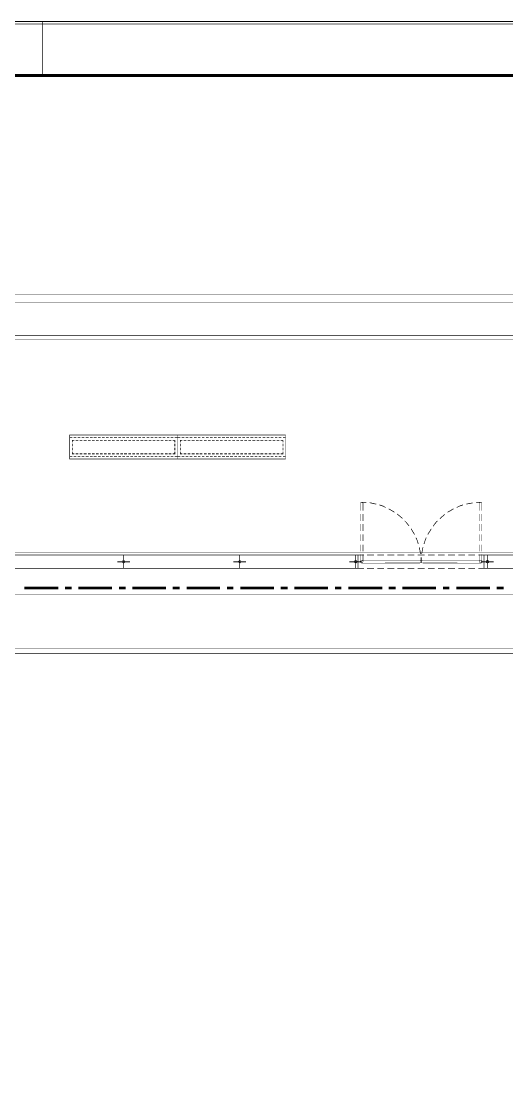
# Model space of a CAD drawing. Header units: millimetres. Extents: x 3240 to 3412, y 1366 to 1426.
# Drawn here: x 3348.22 to 3357.22, y 1406.08 to 1425.66 of the extents above; entities that cross this region are included whole.
import ezdxf

# ---------------------------------------------------------------- set-up
doc = ezdxf.new("R2010")
doc.units = ezdxf.units.MM
doc.layers.add('P', color=7, linetype='Continuous')

msp = doc.modelspace()

# ---------------------------------------------------------------- linework, layer by layer
at = {"layer": 'P'}
for points, const_width in [([(3327.649, 1393.41), (3329.095, 1395.925), (3329.095, 1425.647), (3411.675, 1425.647), (3411.675, 1366.253)], 0.0169), ([(3348.616, 1425.647), (3348.616, 1424.648)], 0.0169), ([(3327.649, 1366.253), (3411.629, 1366.253), (3411.629, 1425.601), (3327.649, 1425.601), (3327.649, 1366.253)], 0.0169), ([(3410.677, 1424.648), (3410.677, 1367.202), (3330.099, 1367.202), (3330.099, 1424.648), (3410.677, 1424.648)], 0.0593), ([(3383.925, 1420.433), (3383.925, 1420.581), (3337.727, 1420.581), (3337.727, 1420.433), (3383.925, 1420.433)], 0.0085), ([(3383.925, 1420.433), (3383.253, 1419.759), (3338.401, 1419.759), (3337.727, 1420.433)], 0.0085), ([(3383.823, 1420.433), (3383.223, 1419.831), (3338.429, 1419.831), (3337.828, 1420.433)], 0.0085), ([(3349.115, 1417.935), (3349.166, 1417.935)], 0.0127), ([(3349.115, 1417.984), (3351.117, 1417.984), (3351.117, 1417.533), (3349.115, 1417.533), (3349.115, 1417.984)], 0.0085), ([(3349.115, 1417.972), (3351.117, 1417.972)], 0.0085), ([(3349.166, 1417.845), (3349.166, 1417.884), (3349.203, 1417.884)], 0.0127), ([(3349.166, 1417.773), (3349.166, 1417.82)], 0.0127), ([(3349.191, 1417.935), (3349.242, 1417.935)], 0.0127), ([(3349.23, 1417.884), (3349.276, 1417.884)], 0.0127), ([(3349.263, 1417.935), (3349.314, 1417.935)], 0.0127), ([(3349.302, 1417.884), (3349.351, 1417.884)], 0.0127), ([(3349.339, 1417.935), (3349.39, 1417.935)], 0.0127), ([(3349.378, 1417.884), (3349.429, 1417.884)], 0.0127), ([(3349.415, 1417.935), (3349.466, 1417.935)], 0.0127), ([(3349.454, 1417.884), (3349.505, 1417.884)], 0.0127), ([(3349.491, 1417.935), (3349.542, 1417.935)], 0.0127), ([(3349.53, 1417.884), (3349.577, 1417.884)], 0.0127), ([(3349.563, 1417.935), (3349.614, 1417.935)], 0.0127), ([(3349.602, 1417.884), (3349.653, 1417.884)], 0.0127), ([(3349.641, 1417.935), (3349.69, 1417.935)], 0.0127), ([(3349.678, 1417.884), (3349.729, 1417.884)], 0.0127), ([(3349.717, 1417.935), (3349.768, 1417.935)], 0.0127), ([(3349.754, 1417.884), (3349.805, 1417.884)], 0.0127), ([(3349.792, 1417.935), (3349.838, 1417.935)], 0.0127), ([(3349.826, 1417.884), (3349.877, 1417.884)], 0.0127), ([(3349.865, 1417.935), (3349.914, 1417.935)], 0.0127), ([(3349.902, 1417.884), (3349.953, 1417.884)], 0.0127), ([(3349.941, 1417.935), (3349.992, 1417.935)], 0.0127), ([(3349.979, 1417.884), (3350.029, 1417.884)], 0.0127), ([(3350.016, 1417.935), (3350.068, 1417.935)], 0.0127), ([(3350.055, 1417.884), (3350.106, 1417.884)], 0.0127), ([(3350.092, 1417.935), (3350.14, 1417.935)], 0.0127), ([(3350.126, 1417.884), (3350.177, 1417.884)], 0.0127), ([(3350.165, 1417.935), (3350.216, 1417.935)], 0.0127), ([(3350.203, 1417.884), (3350.255, 1417.884)], 0.0127), ([(3350.24, 1417.935), (3350.292, 1417.935)], 0.0127), ([(3350.279, 1417.884), (3350.33, 1417.884)], 0.0127), ([(3350.318, 1417.935), (3350.367, 1417.935)], 0.0127), ([(3350.355, 1417.884), (3350.403, 1417.884)], 0.0127), ([(3350.389, 1417.935), (3350.44, 1417.935)], 0.0127), ([(3350.427, 1417.884), (3350.479, 1417.884)], 0.0127), ([(3350.466, 1417.935), (3350.516, 1417.935)], 0.0127), ([(3350.503, 1417.884), (3350.554, 1417.884)], 0.0127), ([(3350.542, 1417.935), (3350.593, 1417.935)], 0.0127), ([(3350.579, 1417.884), (3350.63, 1417.884)], 0.0127), ([(3350.618, 1417.935), (3350.669, 1417.935)], 0.0127), ([(3350.655, 1417.884), (3350.703, 1417.884)], 0.0127), ([(3350.69, 1417.935), (3350.741, 1417.935)], 0.0127), ([(3350.727, 1417.884), (3350.778, 1417.884)], 0.0127), ([(3350.766, 1417.935), (3350.817, 1417.935)], 0.0127), ([(3350.805, 1417.884), (3350.854, 1417.884)], 0.0127), ([(3350.842, 1417.935), (3350.893, 1417.935)], 0.0127), ([(3350.881, 1417.884), (3350.932, 1417.884)], 0.0127), ([(3350.918, 1417.935), (3350.965, 1417.935)], 0.0127), ([(3350.953, 1417.884), (3351.002, 1417.884)], 0.0127), ([(3350.99, 1417.935), (3351.041, 1417.935)], 0.0127), ([(3351.029, 1417.884), (3351.066, 1417.884)], 0.0127), ([(3351.066, 1417.935), (3351.117, 1417.935)], 0.0127), ([(3351.066, 1417.884), (3351.066, 1417.845)], 0.0127), ([(3351.066, 1417.82), (3351.066, 1417.773)], 0.0127), ([(3351.117, 1417.935), (3351.168, 1417.935)], 0.0127), ([(3351.117, 1417.984), (3353.119, 1417.984), (3353.119, 1417.533), (3351.117, 1417.533), (3351.117, 1417.984)], 0.0085), ([(3351.117, 1417.972), (3353.119, 1417.972)], 0.0085), ([(3351.168, 1417.845), (3351.168, 1417.884), (3351.207, 1417.884)], 0.0127), ([(3351.168, 1417.773), (3351.168, 1417.82)], 0.0127), ([(3351.193, 1417.935), (3351.241, 1417.935)], 0.0127), ([(3351.232, 1417.884), (3351.278, 1417.884)], 0.0127), ([(3351.265, 1417.935), (3351.316, 1417.935)], 0.0127), ([(3351.304, 1417.884), (3351.355, 1417.884)], 0.0127), ([(3351.341, 1417.935), (3351.392, 1417.935)], 0.0127), ([(3351.38, 1417.884), (3351.431, 1417.884)], 0.0127), ([(3351.419, 1417.935), (3351.468, 1417.935)], 0.0127), ([(3351.456, 1417.884), (3351.507, 1417.884)], 0.0127), ([(3351.495, 1417.935), (3351.54, 1417.935)], 0.0127), ([(3351.528, 1417.884), (3351.579, 1417.884)], 0.0127), ([(3351.567, 1417.935), (3351.616, 1417.935)], 0.0127), ([(3351.604, 1417.884), (3351.655, 1417.884)], 0.0127), ([(3351.643, 1417.935), (3351.694, 1417.935)], 0.0127), ([(3351.68, 1417.884), (3351.731, 1417.884)], 0.0127), ([(3351.719, 1417.935), (3351.77, 1417.935)], 0.0127), ([(3351.757, 1417.884), (3351.803, 1417.884)], 0.0127), ([(3351.794, 1417.935), (3351.842, 1417.935)], 0.0127), ([(3351.828, 1417.884), (3351.879, 1417.884)], 0.0127), ([(3351.867, 1417.935), (3351.918, 1417.935)], 0.0127), ([(3351.906, 1417.884), (3351.955, 1417.884)], 0.0127), ([(3351.943, 1417.935), (3351.994, 1417.935)], 0.0127), ([(3351.981, 1417.884), (3352.031, 1417.884)], 0.0127), ([(3352.018, 1417.935), (3352.07, 1417.935)], 0.0127), ([(3352.057, 1417.884), (3352.103, 1417.884)], 0.0127), ([(3352.091, 1417.935), (3352.142, 1417.935)], 0.0127), ([(3352.13, 1417.884), (3352.181, 1417.884)], 0.0127), ([(3352.167, 1417.935), (3352.218, 1417.935)], 0.0127), ([(3352.205, 1417.884), (3352.257, 1417.884)], 0.0127), ([(3352.242, 1417.935), (3352.294, 1417.935)], 0.0127), ([(3352.281, 1417.884), (3352.332, 1417.884)], 0.0127), ([(3352.32, 1417.935), (3352.366, 1417.935)], 0.0127), ([(3352.357, 1417.884), (3352.405, 1417.884)], 0.0127), ([(3352.392, 1417.935), (3352.442, 1417.935)], 0.0127), ([(3352.429, 1417.884), (3352.481, 1417.884)], 0.0127), ([(3352.468, 1417.935), (3352.519, 1417.935)], 0.0127), ([(3352.505, 1417.884), (3352.556, 1417.884)], 0.0127), ([(3352.544, 1417.935), (3352.595, 1417.935)], 0.0127), ([(3352.583, 1417.884), (3352.632, 1417.884)], 0.0127), ([(3352.62, 1417.935), (3352.666, 1417.935)], 0.0127), ([(3352.653, 1417.884), (3352.705, 1417.884)], 0.0127), ([(3352.692, 1417.935), (3352.743, 1417.935)], 0.0127), ([(3352.731, 1417.884), (3352.78, 1417.884)], 0.0127), ([(3352.768, 1417.935), (3352.819, 1417.935)], 0.0127), ([(3352.807, 1417.884), (3352.858, 1417.884)], 0.0127), ([(3352.844, 1417.935), (3352.895, 1417.935)], 0.0127), ([(3352.883, 1417.884), (3352.929, 1417.884)], 0.0127), ([(3352.922, 1417.935), (3352.967, 1417.935)], 0.0127), ([(3352.955, 1417.884), (3353.006, 1417.884)], 0.0127), ([(3352.992, 1417.935), (3353.043, 1417.935)], 0.0127), ([(3353.031, 1417.884), (3353.07, 1417.884)], 0.0127), ([(3353.07, 1417.935), (3353.119, 1417.935)], 0.0127), ([(3353.07, 1417.884), (3353.07, 1417.845)], 0.0127), ([(3353.07, 1417.82), (3353.07, 1417.773)], 0.0127), ([(3349.166, 1417.697), (3349.166, 1417.748)], 0.0127), ([(3349.203, 1417.633), (3349.166, 1417.633), (3349.166, 1417.672)], 0.0127), ([(3349.276, 1417.633), (3349.23, 1417.633)], 0.0127), ([(3349.351, 1417.633), (3349.302, 1417.633)], 0.0127), ([(3349.429, 1417.633), (3349.378, 1417.633)], 0.0127), ([(3349.505, 1417.633), (3349.454, 1417.633)], 0.0127), ([(3349.577, 1417.633), (3349.53, 1417.633)], 0.0127), ([(3349.653, 1417.633), (3349.602, 1417.633)], 0.0127), ([(3349.729, 1417.633), (3349.678, 1417.633)], 0.0127), ([(3349.805, 1417.633), (3349.754, 1417.633)], 0.0127), ([(3349.877, 1417.633), (3349.826, 1417.633)], 0.0127), ([(3349.953, 1417.633), (3349.902, 1417.633)], 0.0127), ([(3350.029, 1417.633), (3349.979, 1417.633)], 0.0127), ([(3350.106, 1417.633), (3350.055, 1417.633)], 0.0127), ([(3350.177, 1417.633), (3350.126, 1417.633)], 0.0127), ([(3350.255, 1417.633), (3350.203, 1417.633)], 0.0127), ([(3350.33, 1417.633), (3350.279, 1417.633)], 0.0127), ([(3350.403, 1417.633), (3350.355, 1417.633)], 0.0127), ([(3350.479, 1417.633), (3350.427, 1417.633)], 0.0127), ([(3350.554, 1417.633), (3350.503, 1417.633)], 0.0127), ([(3350.63, 1417.633), (3350.579, 1417.633)], 0.0127), ([(3350.703, 1417.633), (3350.655, 1417.633)], 0.0127), ([(3350.778, 1417.633), (3350.727, 1417.633)], 0.0127), ([(3350.854, 1417.633), (3350.805, 1417.633)], 0.0127), ([(3350.932, 1417.633), (3350.881, 1417.633)], 0.0127), ([(3351.002, 1417.633), (3350.953, 1417.633)], 0.0127), ([(3351.066, 1417.672), (3351.066, 1417.633), (3351.029, 1417.633)], 0.0127), ([(3351.066, 1417.748), (3351.066, 1417.697)], 0.0127), ([(3351.168, 1417.697), (3351.168, 1417.748)], 0.0127), ([(3351.207, 1417.633), (3351.168, 1417.633), (3351.168, 1417.672)], 0.0127), ([(3351.278, 1417.633), (3351.232, 1417.633)], 0.0127), ([(3351.355, 1417.633), (3351.304, 1417.633)], 0.0127), ([(3351.431, 1417.633), (3351.38, 1417.633)], 0.0127), ([(3351.507, 1417.633), (3351.456, 1417.633)], 0.0127), ([(3351.579, 1417.633), (3351.528, 1417.633)], 0.0127), ([(3351.655, 1417.633), (3351.604, 1417.633)], 0.0127), ([(3351.731, 1417.633), (3351.68, 1417.633)], 0.0127), ([(3351.803, 1417.633), (3351.757, 1417.633)], 0.0127), ([(3351.879, 1417.633), (3351.828, 1417.633)], 0.0127), ([(3351.955, 1417.633), (3351.906, 1417.633)], 0.0127), ([(3352.031, 1417.633), (3351.981, 1417.633)], 0.0127), ([(3352.103, 1417.633), (3352.057, 1417.633)], 0.0127), ([(3352.181, 1417.633), (3352.13, 1417.633)], 0.0127), ([(3352.257, 1417.633), (3352.205, 1417.633)], 0.0127), ([(3352.332, 1417.633), (3352.281, 1417.633)], 0.0127), ([(3352.405, 1417.633), (3352.357, 1417.633)], 0.0127), ([(3352.481, 1417.633), (3352.429, 1417.633)], 0.0127), ([(3352.556, 1417.633), (3352.505, 1417.633)], 0.0127), ([(3352.632, 1417.633), (3352.583, 1417.633)], 0.0127), ([(3352.705, 1417.633), (3352.653, 1417.633)], 0.0127), ([(3352.78, 1417.633), (3352.731, 1417.633)], 0.0127), ([(3352.858, 1417.633), (3352.807, 1417.633)], 0.0127), ([(3352.929, 1417.633), (3352.883, 1417.633)], 0.0127), ([(3353.006, 1417.633), (3352.955, 1417.633)], 0.0127), ([(3353.07, 1417.672), (3353.07, 1417.633), (3353.031, 1417.633)], 0.0127), ([(3353.07, 1417.748), (3353.07, 1417.697)], 0.0127), ([(3349.166, 1417.582), (3349.115, 1417.582)], 0.0127), ([(3349.115, 1417.545), (3351.117, 1417.545)], 0.0085), ([(3349.242, 1417.582), (3349.191, 1417.582)], 0.0127), ([(3349.314, 1417.582), (3349.263, 1417.582)], 0.0127), ([(3349.39, 1417.582), (3349.339, 1417.582)], 0.0127), ([(3349.466, 1417.582), (3349.415, 1417.582)], 0.0127), ([(3349.542, 1417.582), (3349.491, 1417.582)], 0.0127), ([(3349.614, 1417.582), (3349.563, 1417.582)], 0.0127), ([(3349.69, 1417.582), (3349.641, 1417.582)], 0.0127), ([(3349.768, 1417.582), (3349.717, 1417.582)], 0.0127), ([(3349.838, 1417.582), (3349.792, 1417.582)], 0.0127), ([(3349.914, 1417.582), (3349.865, 1417.582)], 0.0127), ([(3349.992, 1417.582), (3349.941, 1417.582)], 0.0127), ([(3350.068, 1417.582), (3350.016, 1417.582)], 0.0127), ([(3350.14, 1417.582), (3350.092, 1417.582)], 0.0127), ([(3350.216, 1417.582), (3350.165, 1417.582)], 0.0127), ([(3350.292, 1417.582), (3350.24, 1417.582)], 0.0127), ([(3350.367, 1417.582), (3350.318, 1417.582)], 0.0127), ([(3350.44, 1417.582), (3350.389, 1417.582)], 0.0127), ([(3350.516, 1417.582), (3350.466, 1417.582)], 0.0127), ([(3350.593, 1417.582), (3350.542, 1417.582)], 0.0127), ([(3350.669, 1417.582), (3350.618, 1417.582)], 0.0127), ([(3350.741, 1417.582), (3350.69, 1417.582)], 0.0127), ([(3350.817, 1417.582), (3350.766, 1417.582)], 0.0127), ([(3350.893, 1417.582), (3350.842, 1417.582)], 0.0127), ([(3350.965, 1417.582), (3350.918, 1417.582)], 0.0127), ([(3351.041, 1417.582), (3350.99, 1417.582)], 0.0127), ([(3351.117, 1417.582), (3351.066, 1417.582)], 0.0127), ([(3351.168, 1417.582), (3351.117, 1417.582)], 0.0127), ([(3351.117, 1417.545), (3353.119, 1417.545)], 0.0085), ([(3351.241, 1417.582), (3351.193, 1417.582)], 0.0127), ([(3351.316, 1417.582), (3351.265, 1417.582)], 0.0127), ([(3351.392, 1417.582), (3351.341, 1417.582)], 0.0127), ([(3351.468, 1417.582), (3351.419, 1417.582)], 0.0127), ([(3351.54, 1417.582), (3351.495, 1417.582)], 0.0127), ([(3351.616, 1417.582), (3351.567, 1417.582)], 0.0127), ([(3351.694, 1417.582), (3351.643, 1417.582)], 0.0127), ([(3351.77, 1417.582), (3351.719, 1417.582)], 0.0127), ([(3351.842, 1417.582), (3351.794, 1417.582)], 0.0127), ([(3351.918, 1417.582), (3351.867, 1417.582)], 0.0127), ([(3351.994, 1417.582), (3351.943, 1417.582)], 0.0127), ([(3352.07, 1417.582), (3352.018, 1417.582)], 0.0127), ([(3352.142, 1417.582), (3352.091, 1417.582)], 0.0127), ([(3352.218, 1417.582), (3352.167, 1417.582)], 0.0127), ([(3352.294, 1417.582), (3352.242, 1417.582)], 0.0127), ([(3352.366, 1417.582), (3352.32, 1417.582)], 0.0127), ([(3352.442, 1417.582), (3352.392, 1417.582)], 0.0127), ([(3352.519, 1417.582), (3352.468, 1417.582)], 0.0127), ([(3352.595, 1417.582), (3352.544, 1417.582)], 0.0127), ([(3352.666, 1417.582), (3352.62, 1417.582)], 0.0127), ([(3352.743, 1417.582), (3352.692, 1417.582)], 0.0127), ([(3352.819, 1417.582), (3352.768, 1417.582)], 0.0127), ([(3352.895, 1417.582), (3352.844, 1417.582)], 0.0127), ([(3352.967, 1417.582), (3352.922, 1417.582)], 0.0127), ([(3353.043, 1417.582), (3352.992, 1417.582)], 0.0127), ([(3353.119, 1417.582), (3353.07, 1417.582)], 0.0127), ([(3354.555, 1416.58), (3354.555, 1416.711), (3354.555, 1416.72), (3354.546, 1416.728), (3354.537, 1416.735), (3354.525, 1416.735), (3354.516, 1416.732), (3354.509, 1416.723), (3354.504, 1416.714)], 0.0085), ([(3354.504, 1416.58), (3354.504, 1416.711)], 0.0085), ([(3354.615, 1416.732), (3354.53, 1416.735)], 0.0127), ([(3354.8, 1416.702), (3354.791, 1416.702), (3354.677, 1416.728)], 0.0127), ([(3354.975, 1416.638), (3354.924, 1416.665), (3354.86, 1416.686)], 0.0127), ([(3356.409, 1416.686), (3356.345, 1416.665), (3356.291, 1416.638)], 0.0127), ([(3356.59, 1416.723), (3356.472, 1416.702)], 0.0127), ([(3356.739, 1416.735), (3356.654, 1416.732)], 0.0127), ([(3356.76, 1416.711), (3356.76, 1416.72), (3356.756, 1416.728), (3356.747, 1416.732), (3356.739, 1416.735), (3356.732, 1416.735), (3356.723, 1416.732), (3356.717, 1416.723), (3356.714, 1416.714), (3356.714, 1416.58)], 0.0085), ([(3356.76, 1416.58), (3356.76, 1416.711)], 0.0085), ([(3354.504, 1416.39), (3354.504, 1416.517)], 0.0085), ([(3354.555, 1416.517), (3354.555, 1416.39)], 0.0085), ([(3355.139, 1416.55), (3355.042, 1416.608), (3355.033, 1416.614)], 0.0127), ([(3355.287, 1416.436), (3355.262, 1416.457), (3355.19, 1416.517)], 0.0127), ([(3356.075, 1416.511), (3356.007, 1416.457), (3355.982, 1416.432)], 0.0127), ([(3356.236, 1416.614), (3356.224, 1416.608), (3356.125, 1416.55)], 0.0127), ([(3356.714, 1416.517), (3356.714, 1416.39)], 0.0085), ([(3356.76, 1416.39), (3356.76, 1416.517)], 0.0085), ([(3354.504, 1416.203), (3354.504, 1416.33)], 0.0085), ([(3354.555, 1416.33), (3354.555, 1416.203)], 0.0085), ([(3355.41, 1416.296), (3355.356, 1416.363), (3355.329, 1416.39)], 0.0127), ([(3355.934, 1416.39), (3355.91, 1416.363), (3355.855, 1416.291)], 0.0127), ([(3356.714, 1416.33), (3356.714, 1416.203)], 0.0085), ([(3356.76, 1416.203), (3356.76, 1416.33)], 0.0085), ([(3354.504, 1416.016), (3354.504, 1416.139)], 0.0085), ([(3354.555, 1416.139), (3354.555, 1416.016)], 0.0085), ([(3355.511, 1416.136), (3355.507, 1416.145), (3355.447, 1416.245)], 0.0127), ([(3355.58, 1415.961), (3355.562, 1416.025), (3355.537, 1416.079)], 0.0127), ([(3355.728, 1416.079), (3355.707, 1416.025), (3355.686, 1415.961)], 0.0127), ([(3355.821, 1416.242), (3355.761, 1416.145), (3355.758, 1416.136)], 0.0127), ([(3356.714, 1416.139), (3356.714, 1416.016)], 0.0085), ([(3356.76, 1416.016), (3356.76, 1416.139)], 0.0085), ([(3354.504, 1415.827), (3354.504, 1415.952)], 0.0085), ([(3354.555, 1415.952), (3354.555, 1415.827)], 0.0085), ([(3355.622, 1415.779), (3355.601, 1415.898)], 0.0127), ([(3355.668, 1415.903), (3355.643, 1415.779)], 0.0127), ([(3356.714, 1415.952), (3356.714, 1415.827)], 0.0085), ([(3356.76, 1415.827), (3356.76, 1415.952)], 0.0085), ([(3385.123, 1387.234), (3336.53, 1387.234), (3336.53, 1415.809), (3385.123, 1415.809), (3385.123, 1387.234)], 0.0085), ([(3354.465, 1415.51), (3354.465, 1415.758), (3336.576, 1415.758), (3336.576, 1387.286), (3354.431, 1387.286), (3354.431, 1387.534), (3336.83, 1387.534), (3336.83, 1415.51), (3354.465, 1415.51)], 0.0127), ([(3350.113, 1415.749), (3350.113, 1415.513)], 0.0127), ([(3352.269, 1415.749), (3352.269, 1415.513)], 0.0127), ([(3354.419, 1415.749), (3354.419, 1415.513)], 0.0127), ([(3354.571, 1415.758), (3354.465, 1415.758)], 0.0127), ([(3354.504, 1415.631), (3354.504, 1415.767)], 0.0085), ([(3354.555, 1415.767), (3354.555, 1415.631)], 0.0085), ([(3354.758, 1415.758), (3354.631, 1415.758)], 0.0127), ([(3354.945, 1415.758), (3354.821, 1415.758)], 0.0127), ([(3355.135, 1415.758), (3355.008, 1415.758)], 0.0127), ([(3355.32, 1415.758), (3355.193, 1415.758)], 0.0127), ([(3355.507, 1415.758), (3355.384, 1415.758)], 0.0127), ([(3355.698, 1415.758), (3355.571, 1415.758)], 0.0127), ([(3355.634, 1415.631), (3355.629, 1415.716)], 0.0127), ([(3355.638, 1415.716), (3355.634, 1415.631)], 0.0127), ([(3355.885, 1415.758), (3355.758, 1415.758)], 0.0127), ([(3356.07, 1415.758), (3355.947, 1415.758)], 0.0127), ([(3356.261, 1415.758), (3356.134, 1415.758)], 0.0127), ([(3356.448, 1415.758), (3356.321, 1415.758)], 0.0127), ([(3356.633, 1415.758), (3356.511, 1415.758)], 0.0127), ([(3356.799, 1415.758), (3356.696, 1415.758)], 0.0127), ([(3356.714, 1415.767), (3356.714, 1415.631)], 0.0085), ([(3356.76, 1415.631), (3356.76, 1415.767)], 0.0085), ([(3356.799, 1415.51), (3384.823, 1415.51), (3384.823, 1387.534), (3356.799, 1387.534), (3356.799, 1387.286), (3385.074, 1387.286), (3385.074, 1415.758), (3356.799, 1415.758), (3356.799, 1415.51)], 0.0127), ([(3356.862, 1415.749), (3356.862, 1415.513)], 0.0127), ([(3350.232, 1415.631), (3350.001, 1415.631)], 0.0127), ([(3350.14, 1415.633), (3350.136, 1415.647), (3350.129, 1415.652), (3350.12, 1415.656), (3350.112, 1415.656), (3350.103, 1415.652), (3350.096, 1415.647), (3350.092, 1415.638), (3350.092, 1415.629), (3350.096, 1415.621), (3350.103, 1415.614), (3350.112, 1415.61), (3350.12, 1415.61), (3350.129, 1415.614), (3350.136, 1415.621), (3350.14, 1415.629)], 0.0085), ([(3352.387, 1415.631), (3352.151, 1415.631)], 0.0127), ([(3352.294, 1415.633), (3352.29, 1415.647), (3352.285, 1415.652), (3352.276, 1415.656), (3352.265, 1415.656), (3352.258, 1415.652), (3352.251, 1415.647), (3352.248, 1415.638), (3352.248, 1415.629), (3352.251, 1415.621), (3352.258, 1415.614), (3352.265, 1415.61), (3352.276, 1415.61), (3352.285, 1415.614), (3352.29, 1415.621), (3352.294, 1415.629)], 0.0085), ([(3354.537, 1415.631), (3354.301, 1415.631)], 0.0127), ([(3354.446, 1415.633), (3354.44, 1415.647), (3354.435, 1415.652), (3354.426, 1415.656), (3354.417, 1415.656), (3354.409, 1415.652), (3354.401, 1415.647), (3354.398, 1415.638), (3354.398, 1415.629), (3354.401, 1415.621), (3354.409, 1415.614), (3354.417, 1415.61), (3354.426, 1415.61), (3354.435, 1415.614), (3354.44, 1415.621), (3354.444, 1415.629)], 0.0127), ([(3354.465, 1415.51), (3354.571, 1415.51)], 0.0127), ([(3354.555, 1415.633), (3354.551, 1415.647), (3354.544, 1415.652), (3354.536, 1415.656), (3354.527, 1415.656), (3354.518, 1415.652), (3354.513, 1415.647), (3354.509, 1415.638), (3354.509, 1415.629), (3354.513, 1415.621), (3354.518, 1415.614), (3354.527, 1415.61), (3354.536, 1415.61), (3354.544, 1415.614), (3354.551, 1415.621), (3354.555, 1415.629)], 0.0085), ([(3354.555, 1415.633), (3354.551, 1415.647), (3354.544, 1415.652), (3354.536, 1415.656), (3354.527, 1415.656), (3354.518, 1415.652), (3354.513, 1415.647), (3354.509, 1415.638), (3354.509, 1415.629), (3354.513, 1415.621), (3354.518, 1415.614), (3354.527, 1415.61), (3354.536, 1415.61), (3354.544, 1415.614), (3354.551, 1415.621), (3354.555, 1415.629)], 0.0085), ([(3355.61, 1415.656), (3354.53, 1415.656)], 0.0085), ([(3354.53, 1415.607), (3355.61, 1415.61)], 0.0085), ([(3354.631, 1415.51), (3354.758, 1415.51)], 0.0127), ([(3354.821, 1415.51), (3354.945, 1415.51)], 0.0127), ([(3355.008, 1415.51), (3355.135, 1415.51)], 0.0127), ([(3355.193, 1415.51), (3355.32, 1415.51)], 0.0127), ([(3355.384, 1415.51), (3355.507, 1415.51)], 0.0127), ([(3355.571, 1415.51), (3355.698, 1415.51)], 0.0127), ([(3355.611, 1415.61), (3355.624, 1415.614), (3355.631, 1415.621), (3355.634, 1415.629), (3355.634, 1415.638), (3355.631, 1415.647), (3355.624, 1415.652), (3355.615, 1415.656)], 0.0085), ([(3355.663, 1415.656), (3355.649, 1415.652), (3355.641, 1415.647), (3355.638, 1415.638), (3355.638, 1415.629), (3355.641, 1415.621), (3355.649, 1415.614), (3355.657, 1415.61)], 0.0085), ([(3355.659, 1415.656), (3356.739, 1415.656)], 0.0085), ([(3356.739, 1415.607), (3355.659, 1415.61)], 0.0085), ([(3355.758, 1415.51), (3355.885, 1415.51)], 0.0127), ([(3355.947, 1415.51), (3356.07, 1415.51)], 0.0127), ([(3356.134, 1415.51), (3356.261, 1415.51)], 0.0127), ([(3356.321, 1415.51), (3356.448, 1415.51)], 0.0127), ([(3356.511, 1415.51), (3356.633, 1415.51)], 0.0127), ([(3356.696, 1415.51), (3356.799, 1415.51)], 0.0127), ([(3356.765, 1415.633), (3356.762, 1415.647), (3356.754, 1415.652), (3356.746, 1415.656), (3356.737, 1415.656), (3356.728, 1415.652), (3356.721, 1415.647), (3356.717, 1415.638), (3356.717, 1415.629), (3356.721, 1415.621), (3356.728, 1415.614), (3356.737, 1415.61), (3356.746, 1415.61), (3356.754, 1415.614), (3356.762, 1415.621), (3356.765, 1415.629)], 0.0085), ([(3356.765, 1415.633), (3356.762, 1415.647), (3356.754, 1415.652), (3356.746, 1415.656), (3356.737, 1415.656), (3356.728, 1415.652), (3356.721, 1415.647), (3356.717, 1415.638), (3356.717, 1415.629), (3356.721, 1415.621), (3356.728, 1415.614), (3356.737, 1415.61), (3356.746, 1415.61), (3356.754, 1415.614), (3356.762, 1415.621), (3356.765, 1415.629)], 0.0085), ([(3356.98, 1415.631), (3356.744, 1415.631)], 0.0127), ([(3356.887, 1415.633), (3356.883, 1415.647), (3356.878, 1415.652), (3356.869, 1415.656), (3356.859, 1415.656), (3356.851, 1415.652), (3356.844, 1415.647), (3356.841, 1415.638), (3356.841, 1415.629), (3356.844, 1415.621), (3356.851, 1415.614), (3356.859, 1415.61), (3356.869, 1415.61), (3356.878, 1415.614), (3356.883, 1415.621), (3356.887, 1415.629)], 0.0127), ([(3348.277, 1415.144), (3348.903, 1415.144)], 0.0508), ([(3349.03, 1415.144), (3349.154, 1415.144)], 0.0508), ([(3349.279, 1415.144), (3349.902, 1415.144)], 0.0508), ([(3350.029, 1415.144), (3350.156, 1415.144)], 0.0508), ([(3350.279, 1415.144), (3350.905, 1415.144)], 0.0508), ([(3351.029, 1415.144), (3351.156, 1415.144)], 0.0508), ([(3351.283, 1415.144), (3351.906, 1415.144)], 0.0508), ([(3352.031, 1415.144), (3352.154, 1415.144)], 0.0508), ([(3352.281, 1415.144), (3352.907, 1415.144)], 0.0508), ([(3353.031, 1415.144), (3353.158, 1415.144)], 0.0508), ([(3353.281, 1415.144), (3353.908, 1415.144)], 0.0508), ([(3354.035, 1415.144), (3354.156, 1415.144)], 0.0508), ([(3354.283, 1415.144), (3354.911, 1415.144)], 0.0508), ([(3355.033, 1415.144), (3355.16, 1415.144)], 0.0508), ([(3355.283, 1415.144), (3355.91, 1415.144)], 0.0508), ([(3356.037, 1415.144), (3356.158, 1415.144)], 0.0508), ([(3356.287, 1415.144), (3356.913, 1415.144)], 0.0508), ([(3357.035, 1415.144), (3357.162, 1415.144)], 0.0508), ([(3337.304, 1415.03), (3384.349, 1415.03), (3384.349, 1388.009), (3337.304, 1388.009), (3337.304, 1415.03)], 0.0085), ([(3337.304, 1415.03), (3384.349, 1415.03), (3384.349, 1388.009), (3337.304, 1388.009), (3337.304, 1415.03)], 0.0085), ([(3338.302, 1414.031), (3383.35, 1414.031), (3383.35, 1389.012), (3338.302, 1389.012), (3338.302, 1414.031)], 0.0085), ([(3360.778, 1389.109), (3338.405, 1389.109), (3338.405, 1393.914), (3346.512, 1393.914), (3346.512, 1409.13), (3338.405, 1409.13), (3338.405, 1413.929), (3360.778, 1413.929), (3360.778, 1401.755)], 0.0085)]:
    msp.add_lwpolyline(points, dxfattribs=dict(at, const_width=const_width))

doc.saveas('drawing.dxf')
